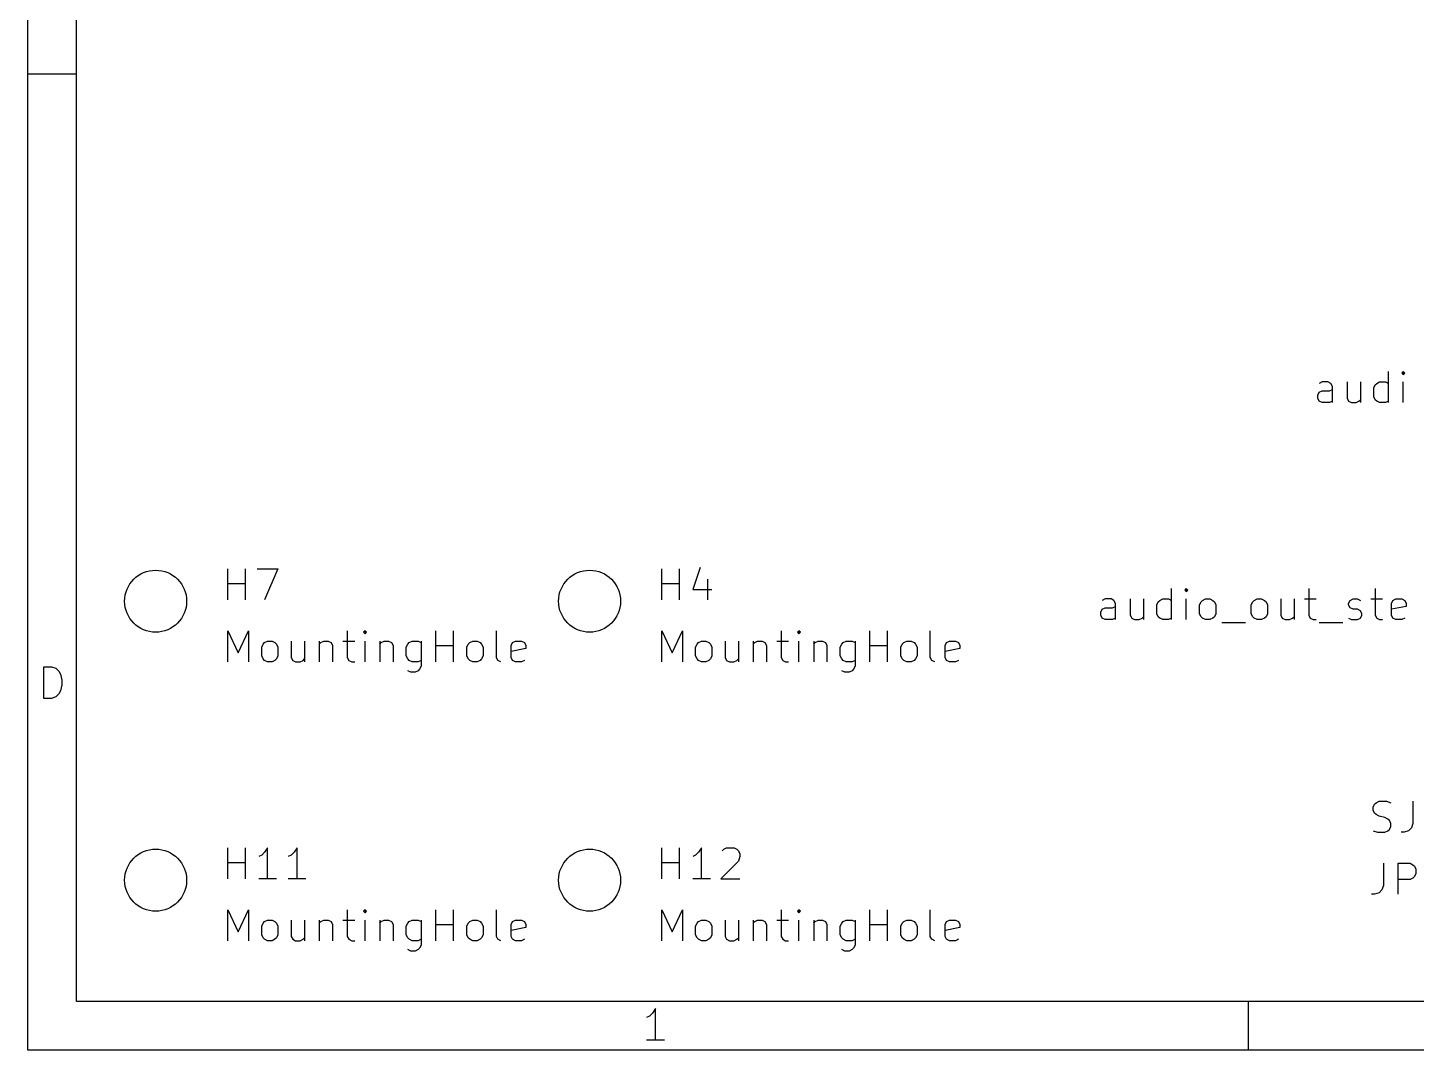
# Model space of a CAD drawing. Extents: x 0.4 to 11.3, y -7.9 to -0.4.
# Drawn here: x 0.394 to 2.633, y -7.874 to -6.225 of the extents above; entities that cross this region are included whole.
import ezdxf

# ---------------------------------------------------------------- set-up
doc = ezdxf.new("R2010")
doc.units = 0
doc.header["$MEASUREMENT"] = 0
for name, color, linetype in [('CYAN2', 4, 'CONTINUOUS'), ('GRAY1', 251, 'CONTINUOUS'), ('RED2', 1, 'CONTINUOUS')]:
    doc.layers.add(name, color=color, linetype=linetype)

msp = doc.modelspace()

# ---------------------------------------------------------------- linework, layer by layer
at = {"layer": 'CYAN2', "linetype": 'CONTINUOUS'}
for p, q in [((0.71628, -7.1478), (0.71628, -7.0978)), ((0.74485, -7.1478), (0.74485, -7.0978)), ((0.763902, -7.0978), (0.797232, -7.0978)), ((0.797232, -7.0978), (0.775807, -7.1478)), ((1.41628, -7.1478), (1.41628, -7.0978)), ((1.44485, -7.1478), (1.44485, -7.0978)), ((1.47819, -7.09543), (1.46628, -7.13114)), ((0.71628, -7.12161), (0.74485, -7.12161)), ((1.41628, -7.12161), (1.44485, -7.12161)), ((1.49009, -7.11447), (1.49009, -7.1478)), ((1.46628, -7.13114), (1.49723, -7.13114)), ((0.71628, -7.2478), (0.71628, -7.1978)), ((0.71628, -7.1978), (0.732949, -7.23352)), ((0.732949, -7.23352), (0.749614, -7.1978)), ((0.749614, -7.1978), (0.749614, -7.2478)), ((0.90913, -7.1978), (0.90913, -7.24066)), ((0.937701, -7.1978), (0.935323, -7.20019)), ((0.935323, -7.20019), (0.937701, -7.20257)), ((0.940083, -7.20019), (0.937701, -7.1978)), ((0.937701, -7.1978), (0.937701, -7.20257)), ((0.937701, -7.20257), (0.940083, -7.20019)), ((1.05198, -7.2478), (1.05198, -7.1978)), ((1.08056, -7.2478), (1.08056, -7.1978)), ((1.1496, -7.24066), (1.1496, -7.1978)), ((1.41628, -7.2478), (1.41628, -7.1978)), ((1.41628, -7.1978), (1.43295, -7.23352)), ((1.43295, -7.23352), (1.44961, -7.1978)), ((1.44961, -7.1978), (1.44961, -7.2478)), ((1.60913, -7.1978), (1.60913, -7.24066)), ((1.6377, -7.1978), (1.63532, -7.20019)), ((1.63532, -7.20019), (1.6377, -7.20257)), ((1.64008, -7.20019), (1.6377, -7.1978)), ((1.6377, -7.1978), (1.6377, -7.20257)), ((1.6377, -7.20257), (1.64008, -7.20019)), ((1.75198, -7.2478), (1.75198, -7.1978)), ((1.78056, -7.2478), (1.78056, -7.1978)), ((1.8496, -7.24066), (1.8496, -7.1978)), ((0.771043, -7.224), (0.773421, -7.21923)), ((0.771043, -7.23828), (0.771043, -7.224)), ((0.773421, -7.21923), (0.775803, -7.21685)), ((0.775803, -7.21685), (0.780567, -7.21447)), ((0.780567, -7.21447), (0.787709, -7.21447)), ((0.787709, -7.21447), (0.792469, -7.21685)), ((0.792469, -7.21685), (0.79485, -7.21923)), ((0.79485, -7.21923), (0.797232, -7.224)), ((0.797232, -7.224), (0.797232, -7.23828)), ((0.818657, -7.21447), (0.818657, -7.24066)), ((0.840087, -7.21447), (0.840087, -7.2478)), ((0.863894, -7.21447), (0.863894, -7.2478)), ((0.863894, -7.21923), (0.866276, -7.21685)), ((0.866276, -7.21685), (0.871039, -7.21447)), ((0.871039, -7.21447), (0.878181, -7.21447)), ((0.878181, -7.21447), (0.882941, -7.21685)), ((0.882941, -7.21685), (0.885323, -7.22161)), ((0.885323, -7.22161), (0.885323, -7.2478)), ((0.901988, -7.21447), (0.921035, -7.21447)), ((0.937701, -7.2478), (0.937701, -7.21447)), ((0.961512, -7.21447), (0.961512, -7.2478)), ((0.961512, -7.21923), (0.963894, -7.21685)), ((0.963894, -7.21685), (0.968657, -7.21447)), ((0.968657, -7.21447), (0.975799, -7.21447)), ((0.975799, -7.21447), (0.980559, -7.21685)), ((0.980559, -7.21685), (0.982941, -7.22161)), ((0.982941, -7.22161), (0.982941, -7.2478)), ((1.00437, -7.224), (1.00675, -7.21923)), ((1.00437, -7.23828), (1.00437, -7.224)), ((1.00675, -7.21923), (1.00913, -7.21685)), ((1.00913, -7.21685), (1.01389, -7.21447)), ((1.01389, -7.21447), (1.02342, -7.21447)), ((1.02342, -7.21447), (1.02818, -7.21685)), ((1.02818, -7.21447), (1.02818, -7.25495)), ((1.05198, -7.22161), (1.08056, -7.22161)), ((1.10199, -7.224), (1.10437, -7.21923)), ((1.10199, -7.23828), (1.10199, -7.224)), ((1.10437, -7.21923), (1.10675, -7.21685)), ((1.10675, -7.21685), (1.11151, -7.21447)), ((1.11151, -7.21447), (1.11865, -7.21447)), ((1.11865, -7.21447), (1.12341, -7.21685)), ((1.12341, -7.21685), (1.1258, -7.21923)), ((1.1258, -7.21923), (1.12818, -7.224)), ((1.12818, -7.224), (1.12818, -7.23828)), ((1.17341, -7.22161), (1.17579, -7.21685)), ((1.17341, -7.24066), (1.17341, -7.22161)), ((1.19722, -7.22637), (1.17341, -7.23114)), ((1.17579, -7.21685), (1.18056, -7.21447)), ((1.18056, -7.21447), (1.19008, -7.21447)), ((1.19008, -7.21447), (1.19484, -7.21685)), ((1.19484, -7.21685), (1.19722, -7.22161)), ((1.19722, -7.22161), (1.19722, -7.22637)), ((1.47104, -7.224), (1.47342, -7.21923)), ((1.47104, -7.23828), (1.47104, -7.224)), ((1.47342, -7.21923), (1.4758, -7.21685)), ((1.4758, -7.21685), (1.48057, -7.21447)), ((1.48057, -7.21447), (1.48771, -7.21447)), ((1.48771, -7.21447), (1.49247, -7.21685)), ((1.49247, -7.21685), (1.49485, -7.21923)), ((1.49485, -7.21923), (1.49723, -7.224)), ((1.49723, -7.224), (1.49723, -7.23828)), ((1.51866, -7.21447), (1.51866, -7.24066)), ((1.54009, -7.21447), (1.54009, -7.2478)), ((1.56389, -7.21447), (1.56389, -7.2478)), ((1.56389, -7.21923), (1.56628, -7.21685)), ((1.56628, -7.21685), (1.57104, -7.21447)), ((1.57104, -7.21447), (1.57818, -7.21447)), ((1.57818, -7.21447), (1.58294, -7.21685)), ((1.58294, -7.21685), (1.58532, -7.22161)), ((1.58532, -7.22161), (1.58532, -7.2478)), ((1.60199, -7.21447), (1.62104, -7.21447)), ((1.6377, -7.2478), (1.6377, -7.21447)), ((1.66151, -7.21447), (1.66151, -7.2478)), ((1.66151, -7.21923), (1.66389, -7.21685)), ((1.66389, -7.21685), (1.66866, -7.21447)), ((1.66866, -7.21447), (1.6758, -7.21447)), ((1.6758, -7.21447), (1.68056, -7.21685)), ((1.68056, -7.21685), (1.68294, -7.22161)), ((1.68294, -7.22161), (1.68294, -7.2478)), ((1.70437, -7.224), (1.70675, -7.21923)), ((1.70437, -7.23828), (1.70437, -7.224)), ((1.70675, -7.21923), (1.70913, -7.21685)), ((1.70913, -7.21685), (1.71389, -7.21447)), ((1.71389, -7.21447), (1.72342, -7.21447)), ((1.72342, -7.21447), (1.72818, -7.21685)), ((1.72818, -7.21447), (1.72818, -7.25495)), ((1.75198, -7.22161), (1.78056, -7.22161)), ((1.80199, -7.224), (1.80437, -7.21923)), ((1.80199, -7.23828), (1.80199, -7.224)), ((1.80437, -7.21923), (1.80675, -7.21685)), ((1.80675, -7.21685), (1.81151, -7.21447)), ((1.81151, -7.21447), (1.81865, -7.21447)), ((1.81865, -7.21447), (1.82341, -7.21685)), ((1.82341, -7.21685), (1.8258, -7.21923)), ((1.8258, -7.21923), (1.82818, -7.224)), ((1.82818, -7.224), (1.82818, -7.23828)), ((1.87341, -7.22161), (1.87579, -7.21685)), ((1.87341, -7.24066), (1.87341, -7.22161)), ((1.89722, -7.22637), (1.87341, -7.23114)), ((1.87579, -7.21685), (1.88056, -7.21447)), ((1.88056, -7.21447), (1.89008, -7.21447)), ((1.89008, -7.21447), (1.89484, -7.21685)), ((1.89484, -7.21685), (1.89722, -7.22161)), ((1.89722, -7.22161), (1.89722, -7.22637)), ((0.773421, -7.24304), (0.771043, -7.23828)), ((0.775803, -7.24543), (0.773421, -7.24304)), ((0.780567, -7.2478), (0.775803, -7.24543)), ((0.787709, -7.2478), (0.780567, -7.2478)), ((0.792469, -7.24543), (0.787709, -7.2478)), ((0.79485, -7.24304), (0.792469, -7.24543)), ((0.797232, -7.23828), (0.79485, -7.24304)), ((0.818657, -7.24066), (0.821039, -7.24543)), ((0.821039, -7.24543), (0.825803, -7.2478)), ((0.825803, -7.2478), (0.832945, -7.2478)), ((0.832945, -7.2478), (0.837705, -7.24543)), ((0.837705, -7.24543), (0.840087, -7.24304)), ((0.90913, -7.24066), (0.911512, -7.24543)), ((0.911512, -7.24543), (0.916276, -7.2478)), ((0.916276, -7.2478), (0.921035, -7.2478)), ((1.00675, -7.24304), (1.00437, -7.23828)), ((1.00913, -7.24543), (1.00675, -7.24304)), ((1.01389, -7.2478), (1.00913, -7.24543)), ((1.02342, -7.2478), (1.01389, -7.2478)), ((1.02818, -7.24543), (1.02342, -7.2478)), ((1.02818, -7.25495), (1.0258, -7.25971)), ((1.10437, -7.24304), (1.10199, -7.23828)), ((1.10675, -7.24543), (1.10437, -7.24304)), ((1.11151, -7.2478), (1.10675, -7.24543)), ((1.11865, -7.2478), (1.11151, -7.2478)), ((1.12341, -7.24543), (1.11865, -7.2478)), ((1.1258, -7.24304), (1.12341, -7.24543)), ((1.12818, -7.23828), (1.1258, -7.24304)), ((1.15198, -7.24543), (1.1496, -7.24066)), ((1.15675, -7.2478), (1.15198, -7.24543)), ((1.17579, -7.24543), (1.17341, -7.24066)), ((1.18056, -7.2478), (1.17579, -7.24543)), ((1.19008, -7.2478), (1.18056, -7.2478)), ((1.19484, -7.24543), (1.19008, -7.2478)), ((1.47342, -7.24304), (1.47104, -7.23828)), ((1.4758, -7.24543), (1.47342, -7.24304)), ((1.48057, -7.2478), (1.4758, -7.24543)), ((1.48771, -7.2478), (1.48057, -7.2478)), ((1.49247, -7.24543), (1.48771, -7.2478)), ((1.49485, -7.24304), (1.49247, -7.24543)), ((1.49723, -7.23828), (1.49485, -7.24304)), ((1.51866, -7.24066), (1.52104, -7.24543)), ((1.52104, -7.24543), (1.5258, -7.2478)), ((1.5258, -7.2478), (1.53294, -7.2478)), ((1.53294, -7.2478), (1.5377, -7.24543)), ((1.5377, -7.24543), (1.54009, -7.24304)), ((1.60913, -7.24066), (1.61151, -7.24543)), ((1.61151, -7.24543), (1.61628, -7.2478)), ((1.61628, -7.2478), (1.62104, -7.2478)), ((1.70675, -7.24304), (1.70437, -7.23828)), ((1.70913, -7.24543), (1.70675, -7.24304)), ((1.71389, -7.2478), (1.70913, -7.24543)), ((1.72342, -7.2478), (1.71389, -7.2478)), ((1.72818, -7.24543), (1.72342, -7.2478)), ((1.72818, -7.25495), (1.7258, -7.25971)), ((1.80437, -7.24304), (1.80199, -7.23828)), ((1.80675, -7.24543), (1.80437, -7.24304)), ((1.81151, -7.2478), (1.80675, -7.24543)), ((1.81865, -7.2478), (1.81151, -7.2478)), ((1.82341, -7.24543), (1.81865, -7.2478)), ((1.8258, -7.24304), (1.82341, -7.24543)), ((1.82818, -7.23828), (1.8258, -7.24304)), ((1.85198, -7.24543), (1.8496, -7.24066)), ((1.85675, -7.2478), (1.85198, -7.24543)), ((1.87579, -7.24543), (1.87341, -7.24066)), ((1.88056, -7.2478), (1.87579, -7.24543)), ((1.89008, -7.2478), (1.88056, -7.2478)), ((1.89484, -7.24543), (1.89008, -7.2478)), ((1.01151, -7.26447), (1.00675, -7.26209)), ((1.01865, -7.26447), (1.01151, -7.26447)), ((1.02342, -7.26209), (1.01865, -7.26447)), ((1.0258, -7.25971), (1.02342, -7.26209)), ((1.71151, -7.26447), (1.70675, -7.26209)), ((1.71865, -7.26447), (1.71151, -7.26447)), ((1.72342, -7.26209), (1.71865, -7.26447)), ((1.7258, -7.25971), (1.72342, -7.26209)), ((2.5639, -7.48233), (2.56628, -7.47757)), ((2.56628, -7.47757), (2.56866, -7.47519)), ((2.56866, -7.47519), (2.57343, -7.4728)), ((2.57343, -7.4728), (2.58533, -7.4728)), ((2.58533, -7.4728), (2.59247, -7.47519)), ((2.62819, -7.4728), (2.62819, -7.50852)), ((2.5639, -7.48709), (2.5639, -7.48233)), ((2.56628, -7.49185), (2.5639, -7.48709)), ((2.56866, -7.49423), (2.56628, -7.49185)), ((2.57343, -7.49661), (2.56866, -7.49423)), ((2.58295, -7.499), (2.57343, -7.49661)), ((2.58771, -7.50137), (2.58295, -7.499)), ((2.59009, -7.50376), (2.58771, -7.50137)), ((2.5639, -7.52043), (2.57104, -7.5228)), ((2.57104, -7.5228), (2.58295, -7.5228)), ((2.58295, -7.5228), (2.58771, -7.52043)), ((2.58771, -7.52043), (2.59009, -7.51804)), ((2.59247, -7.50852), (2.59009, -7.50376)), ((2.59009, -7.51804), (2.59247, -7.51328)), ((2.59247, -7.51328), (2.59247, -7.50852)), ((2.6139, -7.5228), (2.60914, -7.5228)), ((2.62104, -7.52043), (2.6139, -7.5228)), ((2.6258, -7.51566), (2.62104, -7.52043)), ((2.62819, -7.50852), (2.6258, -7.51566)), ((0.71628, -7.5978), (0.71628, -7.5478)), ((0.74485, -7.5978), (0.74485, -7.5478)), ((0.780567, -7.5478), (0.775807, -7.55495)), ((0.780567, -7.5978), (0.780567, -7.5478)), ((0.828185, -7.5478), (0.823425, -7.55495)), ((0.828185, -7.5978), (0.828185, -7.5478)), ((1.41628, -7.5978), (1.41628, -7.5478)), ((1.44485, -7.5978), (1.44485, -7.5478)), ((1.48057, -7.5478), (1.47581, -7.55495)), ((1.48057, -7.5978), (1.48057, -7.5478)), ((1.51628, -7.55019), (1.52104, -7.5478)), ((1.52104, -7.5478), (1.53295, -7.5478)), ((1.53295, -7.5478), (1.53771, -7.55019)), ((0.771043, -7.55971), (0.766283, -7.56209)), ((0.775807, -7.55495), (0.771043, -7.55971)), ((0.818661, -7.55971), (0.813902, -7.56209)), ((0.823425, -7.55495), (0.818661, -7.55971)), ((1.47104, -7.55971), (1.46628, -7.56209)), ((1.47581, -7.55495), (1.47104, -7.55971)), ((1.54009, -7.56923), (1.51152, -7.5978)), ((1.5139, -7.55257), (1.51628, -7.55019)), ((1.53771, -7.55019), (1.54009, -7.55257)), ((1.54009, -7.55257), (1.54247, -7.55733)), ((1.54247, -7.56209), (1.54009, -7.56923)), ((1.54247, -7.55733), (1.54247, -7.56209)), ((0.71628, -7.57161), (0.74485, -7.57161)), ((1.41628, -7.57161), (1.44485, -7.57161)), ((2.58057, -7.5728), (2.58057, -7.60852)), ((2.60437, -7.6228), (2.60437, -7.5728)), ((2.60437, -7.5728), (2.62342, -7.5728)), ((2.62342, -7.5728), (2.62819, -7.57519)), ((2.62819, -7.57519), (2.63057, -7.57757)), ((2.63057, -7.57757), (2.63294, -7.58233)), ((2.63294, -7.58947), (2.63057, -7.59423)), ((2.63294, -7.58233), (2.63294, -7.58947)), ((0.794854, -7.5978), (0.766283, -7.5978)), ((0.842472, -7.5978), (0.813902, -7.5978)), ((1.49485, -7.5978), (1.46628, -7.5978)), ((1.51152, -7.5978), (1.54247, -7.5978)), ((2.58057, -7.60852), (2.57819, -7.61566)), ((2.62342, -7.599), (2.60437, -7.599)), ((2.62819, -7.59661), (2.62342, -7.599)), ((2.63057, -7.59423), (2.62819, -7.59661)), ((2.56628, -7.6228), (2.56152, -7.6228)), ((2.57343, -7.62043), (2.56628, -7.6228)), ((2.57819, -7.61566), (2.57343, -7.62043)), ((0.71628, -7.6978), (0.71628, -7.6478)), ((0.71628, -7.6478), (0.732949, -7.68352)), ((0.732949, -7.68352), (0.749614, -7.6478)), ((0.749614, -7.6478), (0.749614, -7.6978)), ((0.90913, -7.6478), (0.90913, -7.69066)), ((0.937701, -7.6478), (0.935323, -7.65019)), ((0.935323, -7.65019), (0.937701, -7.65257)), ((0.940083, -7.65019), (0.937701, -7.6478)), ((0.937701, -7.6478), (0.937701, -7.65257)), ((0.937701, -7.65257), (0.940083, -7.65019)), ((1.05198, -7.6978), (1.05198, -7.6478)), ((1.08056, -7.6978), (1.08056, -7.6478)), ((1.1496, -7.69066), (1.1496, -7.6478)), ((1.41628, -7.6978), (1.41628, -7.6478)), ((1.41628, -7.6478), (1.43295, -7.68352)), ((1.43295, -7.68352), (1.44961, -7.6478)), ((1.44961, -7.6478), (1.44961, -7.6978)), ((1.60913, -7.6478), (1.60913, -7.69066)), ((1.6377, -7.6478), (1.63532, -7.65019)), ((1.63532, -7.65019), (1.6377, -7.65257)), ((1.64008, -7.65019), (1.6377, -7.6478)), ((1.6377, -7.6478), (1.6377, -7.65257)), ((1.6377, -7.65257), (1.64008, -7.65019)), ((1.75198, -7.6978), (1.75198, -7.6478)), ((1.78056, -7.6978), (1.78056, -7.6478)), ((1.8496, -7.69066), (1.8496, -7.6478)), ((0.771043, -7.674), (0.773421, -7.66923)), ((0.771043, -7.68828), (0.771043, -7.674)), ((0.773421, -7.66923), (0.775803, -7.66685)), ((0.775803, -7.66685), (0.780567, -7.66447)), ((0.780567, -7.66447), (0.787709, -7.66447)), ((0.787709, -7.66447), (0.792469, -7.66685)), ((0.792469, -7.66685), (0.79485, -7.66923)), ((0.79485, -7.66923), (0.797232, -7.674)), ((0.797232, -7.674), (0.797232, -7.68828)), ((0.818657, -7.66447), (0.818657, -7.69066)), ((0.840087, -7.66447), (0.840087, -7.6978)), ((0.863894, -7.66447), (0.863894, -7.6978)), ((0.863894, -7.66923), (0.866276, -7.66685)), ((0.866276, -7.66685), (0.871039, -7.66447)), ((0.871039, -7.66447), (0.878181, -7.66447)), ((0.878181, -7.66447), (0.882941, -7.66685)), ((0.882941, -7.66685), (0.885323, -7.67161)), ((0.885323, -7.67161), (0.885323, -7.6978)), ((0.901988, -7.66447), (0.921035, -7.66447)), ((0.937701, -7.6978), (0.937701, -7.66447)), ((0.961512, -7.66447), (0.961512, -7.6978)), ((0.961512, -7.66923), (0.963894, -7.66685)), ((0.963894, -7.66685), (0.968657, -7.66447)), ((0.968657, -7.66447), (0.975799, -7.66447)), ((0.975799, -7.66447), (0.980559, -7.66685)), ((0.980559, -7.66685), (0.982941, -7.67161)), ((0.982941, -7.67161), (0.982941, -7.6978)), ((1.00437, -7.674), (1.00675, -7.66923)), ((1.00437, -7.68828), (1.00437, -7.674)), ((1.00675, -7.66923), (1.00913, -7.66685)), ((1.00913, -7.66685), (1.01389, -7.66447)), ((1.01389, -7.66447), (1.02342, -7.66447)), ((1.02342, -7.66447), (1.02818, -7.66685)), ((1.02818, -7.66447), (1.02818, -7.70495)), ((1.05198, -7.67161), (1.08056, -7.67161)), ((1.10199, -7.674), (1.10437, -7.66923)), ((1.10199, -7.68828), (1.10199, -7.674)), ((1.10437, -7.66923), (1.10675, -7.66685)), ((1.10675, -7.66685), (1.11151, -7.66447)), ((1.11151, -7.66447), (1.11865, -7.66447)), ((1.11865, -7.66447), (1.12341, -7.66685)), ((1.12341, -7.66685), (1.1258, -7.66923)), ((1.1258, -7.66923), (1.12818, -7.674)), ((1.12818, -7.674), (1.12818, -7.68828)), ((1.17341, -7.67161), (1.17579, -7.66685)), ((1.17341, -7.69066), (1.17341, -7.67161)), ((1.19722, -7.67637), (1.17341, -7.68114)), ((1.17579, -7.66685), (1.18056, -7.66447)), ((1.18056, -7.66447), (1.19008, -7.66447)), ((1.19008, -7.66447), (1.19484, -7.66685)), ((1.19484, -7.66685), (1.19722, -7.67161)), ((1.19722, -7.67161), (1.19722, -7.67637)), ((1.47104, -7.674), (1.47342, -7.66923)), ((1.47104, -7.68828), (1.47104, -7.674)), ((1.47342, -7.66923), (1.4758, -7.66685)), ((1.4758, -7.66685), (1.48057, -7.66447)), ((1.48057, -7.66447), (1.48771, -7.66447)), ((1.48771, -7.66447), (1.49247, -7.66685)), ((1.49247, -7.66685), (1.49485, -7.66923)), ((1.49485, -7.66923), (1.49723, -7.674)), ((1.49723, -7.674), (1.49723, -7.68828)), ((1.51866, -7.66447), (1.51866, -7.69066)), ((1.54009, -7.66447), (1.54009, -7.6978)), ((1.56389, -7.66447), (1.56389, -7.6978)), ((1.56389, -7.66923), (1.56628, -7.66685)), ((1.56628, -7.66685), (1.57104, -7.66447)), ((1.57104, -7.66447), (1.57818, -7.66447)), ((1.57818, -7.66447), (1.58294, -7.66685)), ((1.58294, -7.66685), (1.58532, -7.67161)), ((1.58532, -7.67161), (1.58532, -7.6978)), ((1.60199, -7.66447), (1.62104, -7.66447)), ((1.6377, -7.6978), (1.6377, -7.66447)), ((1.66151, -7.66447), (1.66151, -7.6978)), ((1.66151, -7.66923), (1.66389, -7.66685)), ((1.66389, -7.66685), (1.66866, -7.66447)), ((1.66866, -7.66447), (1.6758, -7.66447)), ((1.6758, -7.66447), (1.68056, -7.66685)), ((1.68056, -7.66685), (1.68294, -7.67161)), ((1.68294, -7.67161), (1.68294, -7.6978)), ((1.70437, -7.674), (1.70675, -7.66923)), ((1.70437, -7.68828), (1.70437, -7.674)), ((1.70675, -7.66923), (1.70913, -7.66685)), ((1.70913, -7.66685), (1.71389, -7.66447)), ((1.71389, -7.66447), (1.72342, -7.66447)), ((1.72342, -7.66447), (1.72818, -7.66685)), ((1.72818, -7.66447), (1.72818, -7.70495)), ((1.75198, -7.67161), (1.78056, -7.67161)), ((1.80199, -7.674), (1.80437, -7.66923)), ((1.80199, -7.68828), (1.80199, -7.674)), ((1.80437, -7.66923), (1.80675, -7.66685)), ((1.80675, -7.66685), (1.81151, -7.66447)), ((1.81151, -7.66447), (1.81865, -7.66447)), ((1.81865, -7.66447), (1.82341, -7.66685)), ((1.82341, -7.66685), (1.8258, -7.66923)), ((1.8258, -7.66923), (1.82818, -7.674)), ((1.82818, -7.674), (1.82818, -7.68828)), ((1.87341, -7.67161), (1.87579, -7.66685)), ((1.87341, -7.69066), (1.87341, -7.67161)), ((1.89722, -7.67637), (1.87341, -7.68114)), ((1.87579, -7.66685), (1.88056, -7.66447)), ((1.88056, -7.66447), (1.89008, -7.66447)), ((1.89008, -7.66447), (1.89484, -7.66685)), ((1.89484, -7.66685), (1.89722, -7.67161)), ((1.89722, -7.67161), (1.89722, -7.67637)), ((0.773421, -7.69304), (0.771043, -7.68828)), ((0.775803, -7.69543), (0.773421, -7.69304)), ((0.780567, -7.6978), (0.775803, -7.69543)), ((0.787709, -7.6978), (0.780567, -7.6978)), ((0.792469, -7.69543), (0.787709, -7.6978)), ((0.79485, -7.69304), (0.792469, -7.69543)), ((0.797232, -7.68828), (0.79485, -7.69304)), ((0.818657, -7.69066), (0.821039, -7.69543)), ((0.821039, -7.69543), (0.825803, -7.6978)), ((0.825803, -7.6978), (0.832945, -7.6978)), ((0.832945, -7.6978), (0.837705, -7.69543)), ((0.837705, -7.69543), (0.840087, -7.69304)), ((0.90913, -7.69066), (0.911512, -7.69543)), ((0.911512, -7.69543), (0.916276, -7.6978)), ((0.916276, -7.6978), (0.921035, -7.6978)), ((1.00675, -7.69304), (1.00437, -7.68828)), ((1.00913, -7.69543), (1.00675, -7.69304)), ((1.01389, -7.6978), (1.00913, -7.69543)), ((1.02342, -7.6978), (1.01389, -7.6978)), ((1.02818, -7.69543), (1.02342, -7.6978)), ((1.10437, -7.69304), (1.10199, -7.68828)), ((1.10675, -7.69543), (1.10437, -7.69304)), ((1.11151, -7.6978), (1.10675, -7.69543)), ((1.11865, -7.6978), (1.11151, -7.6978)), ((1.12341, -7.69543), (1.11865, -7.6978)), ((1.1258, -7.69304), (1.12341, -7.69543)), ((1.12818, -7.68828), (1.1258, -7.69304)), ((1.15198, -7.69543), (1.1496, -7.69066)), ((1.15675, -7.6978), (1.15198, -7.69543)), ((1.17579, -7.69543), (1.17341, -7.69066)), ((1.18056, -7.6978), (1.17579, -7.69543)), ((1.19008, -7.6978), (1.18056, -7.6978)), ((1.19484, -7.69543), (1.19008, -7.6978)), ((1.47342, -7.69304), (1.47104, -7.68828)), ((1.4758, -7.69543), (1.47342, -7.69304)), ((1.48057, -7.6978), (1.4758, -7.69543)), ((1.48771, -7.6978), (1.48057, -7.6978)), ((1.49247, -7.69543), (1.48771, -7.6978)), ((1.49485, -7.69304), (1.49247, -7.69543)), ((1.49723, -7.68828), (1.49485, -7.69304)), ((1.51866, -7.69066), (1.52104, -7.69543)), ((1.52104, -7.69543), (1.5258, -7.6978)), ((1.5258, -7.6978), (1.53294, -7.6978)), ((1.53294, -7.6978), (1.5377, -7.69543)), ((1.5377, -7.69543), (1.54009, -7.69304)), ((1.60913, -7.69066), (1.61151, -7.69543)), ((1.61151, -7.69543), (1.61628, -7.6978)), ((1.61628, -7.6978), (1.62104, -7.6978)), ((1.70675, -7.69304), (1.70437, -7.68828)), ((1.70913, -7.69543), (1.70675, -7.69304)), ((1.71389, -7.6978), (1.70913, -7.69543)), ((1.72342, -7.6978), (1.71389, -7.6978)), ((1.72818, -7.69543), (1.72342, -7.6978)), ((1.80437, -7.69304), (1.80199, -7.68828)), ((1.80675, -7.69543), (1.80437, -7.69304)), ((1.81151, -7.6978), (1.80675, -7.69543)), ((1.81865, -7.6978), (1.81151, -7.6978)), ((1.82341, -7.69543), (1.81865, -7.6978)), ((1.8258, -7.69304), (1.82341, -7.69543)), ((1.82818, -7.68828), (1.8258, -7.69304)), ((1.85198, -7.69543), (1.8496, -7.69066)), ((1.85675, -7.6978), (1.85198, -7.69543)), ((1.87579, -7.69543), (1.87341, -7.69066)), ((1.88056, -7.6978), (1.87579, -7.69543)), ((1.89008, -7.6978), (1.88056, -7.6978)), ((1.89484, -7.69543), (1.89008, -7.6978)), ((1.01151, -7.71447), (1.00675, -7.71209)), ((1.01865, -7.71447), (1.01151, -7.71447)), ((1.02342, -7.71209), (1.01865, -7.71447)), ((1.0258, -7.70971), (1.02342, -7.71209)), ((1.02818, -7.70495), (1.0258, -7.70971)), ((1.71151, -7.71447), (1.70675, -7.71209)), ((1.71865, -7.71447), (1.71151, -7.71447)), ((1.72342, -7.71209), (1.71865, -7.71447)), ((1.7258, -7.70971), (1.72342, -7.71209)), ((1.72818, -7.70495), (1.7258, -7.70971))]:
    msp.add_line(p, q, dxfattribs=at)
at = {"layer": 'GRAY1', "linetype": 'CONTINUOUS'}
for p, q in [((2.58875, -6.8298), (2.58875, -6.7798)), ((2.61256, -6.7798), (2.61018, -6.78218)), ((2.61018, -6.78218), (2.61256, -6.78456)), ((2.61494, -6.78218), (2.61256, -6.7798)), ((2.61256, -6.7798), (2.61256, -6.78456)), ((2.61256, -6.78456), (2.61494, -6.78218)), ((2.48161, -6.79647), (2.47685, -6.79885)), ((2.49113, -6.79647), (2.48161, -6.79647)), ((2.49589, -6.79885), (2.49113, -6.79647)), ((2.49352, -6.81075), (2.49828, -6.80837)), ((2.49828, -6.80361), (2.49589, -6.79885)), ((2.49828, -6.8298), (2.49828, -6.80361)), ((2.52208, -6.79647), (2.52208, -6.82266)), ((2.54351, -6.79647), (2.54351, -6.8298)), ((2.56494, -6.80599), (2.56732, -6.80123)), ((2.56494, -6.82028), (2.56494, -6.80599)), ((2.56732, -6.80123), (2.5697, -6.79885)), ((2.5697, -6.79885), (2.57446, -6.79647)), ((2.57446, -6.79647), (2.58399, -6.79647)), ((2.58399, -6.79647), (2.58875, -6.79885)), ((2.61256, -6.8298), (2.61256, -6.79647)), ((2.47447, -6.81789), (2.47685, -6.81313)), ((2.47447, -6.82266), (2.47447, -6.81789)), ((2.47685, -6.82742), (2.47447, -6.82266)), ((2.47685, -6.81313), (2.48161, -6.81075)), ((2.48161, -6.8298), (2.47685, -6.82742)), ((2.48161, -6.81075), (2.49352, -6.81075)), ((2.49352, -6.8298), (2.48161, -6.8298)), ((2.49828, -6.82742), (2.49352, -6.8298)), ((2.52208, -6.82266), (2.52446, -6.82742)), ((2.52446, -6.82742), (2.52923, -6.8298)), ((2.52923, -6.8298), (2.53637, -6.8298)), ((2.53637, -6.8298), (2.54113, -6.82742)), ((2.54113, -6.82742), (2.54351, -6.82504)), ((2.56732, -6.82504), (2.56494, -6.82028)), ((2.5697, -6.82742), (2.56732, -6.82504)), ((2.57446, -6.8298), (2.5697, -6.82742)), ((2.58399, -6.8298), (2.57446, -6.8298)), ((2.58875, -6.82742), (2.58399, -6.8298)), ((2.23875, -7.1798), (2.23875, -7.1298)), ((2.26256, -7.1298), (2.26018, -7.13218)), ((2.26018, -7.13218), (2.26256, -7.13456)), ((2.26494, -7.13218), (2.26256, -7.1298)), ((2.26256, -7.1298), (2.26256, -7.13456)), ((2.26256, -7.13456), (2.26494, -7.13218)), ((2.46017, -7.1298), (2.46017, -7.17266)), ((2.56731, -7.1298), (2.56731, -7.17266)), ((2.12447, -7.16789), (2.12685, -7.16313)), ((2.13161, -7.14647), (2.12685, -7.14885)), ((2.12685, -7.16313), (2.13161, -7.16075)), ((2.14114, -7.14647), (2.13161, -7.14647)), ((2.13161, -7.16075), (2.14352, -7.16075)), ((2.1459, -7.14885), (2.14114, -7.14647)), ((2.14352, -7.16075), (2.14828, -7.15837)), ((2.14828, -7.15361), (2.1459, -7.14885)), ((2.14828, -7.1798), (2.14828, -7.15361)), ((2.17209, -7.14647), (2.17209, -7.17266)), ((2.19352, -7.14647), (2.19352, -7.1798)), ((2.21494, -7.15599), (2.21732, -7.15123)), ((2.21494, -7.17028), (2.21494, -7.15599)), ((2.21732, -7.15123), (2.2197, -7.14885)), ((2.2197, -7.14885), (2.22447, -7.14647)), ((2.22447, -7.14647), (2.23399, -7.14647)), ((2.23399, -7.14647), (2.23875, -7.14885)), ((2.26256, -7.1798), (2.26256, -7.14647)), ((2.28399, -7.15599), (2.28637, -7.15123)), ((2.28399, -7.17028), (2.28399, -7.15599)), ((2.28637, -7.15123), (2.28875, -7.14885)), ((2.28875, -7.14885), (2.29352, -7.14647)), ((2.29352, -7.14647), (2.30066, -7.14647)), ((2.30066, -7.14647), (2.30542, -7.14885)), ((2.30542, -7.14885), (2.3078, -7.15123)), ((2.3078, -7.15123), (2.31018, -7.15599)), ((2.31018, -7.15599), (2.31018, -7.17028)), ((2.36732, -7.15599), (2.3697, -7.15123)), ((2.36732, -7.17028), (2.36732, -7.15599)), ((2.3697, -7.15123), (2.37208, -7.14885)), ((2.37208, -7.14885), (2.37685, -7.14647)), ((2.37685, -7.14647), (2.38399, -7.14647)), ((2.38399, -7.14647), (2.38875, -7.14885)), ((2.38875, -7.14885), (2.39113, -7.15123)), ((2.39113, -7.15123), (2.39351, -7.15599)), ((2.39351, -7.15599), (2.39351, -7.17028)), ((2.41494, -7.14647), (2.41494, -7.17266)), ((2.43637, -7.14647), (2.43637, -7.1798)), ((2.45303, -7.14647), (2.47208, -7.14647)), ((2.52446, -7.15361), (2.52684, -7.14885)), ((2.52446, -7.15599), (2.52446, -7.15361)), ((2.52684, -7.16075), (2.52446, -7.15599)), ((2.52684, -7.14885), (2.5316, -7.14647)), ((2.5316, -7.16313), (2.52684, -7.16075)), ((2.5316, -7.14647), (2.53874, -7.14647)), ((2.53874, -7.16313), (2.5316, -7.16313)), ((2.53874, -7.14647), (2.54351, -7.14885)), ((2.54351, -7.16552), (2.53874, -7.16313)), ((2.54589, -7.17028), (2.54351, -7.16552)), ((2.56017, -7.14647), (2.57922, -7.14647)), ((2.59351, -7.15361), (2.59589, -7.14885)), ((2.59351, -7.17266), (2.59351, -7.15361)), ((2.61731, -7.15837), (2.59351, -7.16313)), ((2.59589, -7.14885), (2.60065, -7.14647)), ((2.60065, -7.14647), (2.61017, -7.14647)), ((2.61017, -7.14647), (2.61493, -7.14885)), ((2.61493, -7.14885), (2.61731, -7.15361)), ((2.61731, -7.15361), (2.61731, -7.15837)), ((2.12447, -7.17266), (2.12447, -7.16789)), ((2.12685, -7.17742), (2.12447, -7.17266)), ((2.13161, -7.1798), (2.12685, -7.17742)), ((2.14352, -7.1798), (2.13161, -7.1798)), ((2.14828, -7.17742), (2.14352, -7.1798)), ((2.17209, -7.17266), (2.17447, -7.17742)), ((2.17447, -7.17742), (2.17923, -7.1798)), ((2.17923, -7.1798), (2.18637, -7.1798)), ((2.18637, -7.1798), (2.19113, -7.17742)), ((2.19113, -7.17742), (2.19352, -7.17504)), ((2.21732, -7.17504), (2.21494, -7.17028)), ((2.2197, -7.17742), (2.21732, -7.17504)), ((2.22447, -7.1798), (2.2197, -7.17742)), ((2.23399, -7.1798), (2.22447, -7.1798)), ((2.23875, -7.17742), (2.23399, -7.1798)), ((2.28637, -7.17504), (2.28399, -7.17028)), ((2.28875, -7.17742), (2.28637, -7.17504)), ((2.29352, -7.1798), (2.28875, -7.17742)), ((2.30066, -7.1798), (2.29352, -7.1798)), ((2.30542, -7.17742), (2.30066, -7.1798)), ((2.3078, -7.17504), (2.30542, -7.17742)), ((2.31018, -7.17028), (2.3078, -7.17504)), ((2.3197, -7.18456), (2.3578, -7.18456)), ((2.3697, -7.17504), (2.36732, -7.17028)), ((2.37208, -7.17742), (2.3697, -7.17504)), ((2.37685, -7.1798), (2.37208, -7.17742)), ((2.38399, -7.1798), (2.37685, -7.1798)), ((2.38875, -7.17742), (2.38399, -7.1798)), ((2.39113, -7.17504), (2.38875, -7.17742)), ((2.39351, -7.17028), (2.39113, -7.17504)), ((2.41494, -7.17266), (2.41732, -7.17742)), ((2.41732, -7.17742), (2.42208, -7.1798)), ((2.42208, -7.1798), (2.42922, -7.1798)), ((2.42922, -7.1798), (2.43398, -7.17742)), ((2.43398, -7.17742), (2.43637, -7.17504)), ((2.46017, -7.17266), (2.46256, -7.17742)), ((2.46256, -7.17742), (2.46732, -7.1798)), ((2.46732, -7.1798), (2.47208, -7.1798)), ((2.47684, -7.18456), (2.51494, -7.18456)), ((2.52446, -7.17742), (2.52922, -7.1798)), ((2.52922, -7.1798), (2.53874, -7.1798)), ((2.53874, -7.1798), (2.54351, -7.17742)), ((2.54351, -7.17742), (2.54589, -7.17266)), ((2.54589, -7.17266), (2.54589, -7.17028)), ((2.56731, -7.17266), (2.5697, -7.17742)), ((2.5697, -7.17742), (2.57446, -7.1798)), ((2.57446, -7.1798), (2.57922, -7.1798)), ((2.59589, -7.17742), (2.59351, -7.17266)), ((2.60065, -7.1798), (2.59589, -7.17742)), ((2.61017, -7.1798), (2.60065, -7.1798)), ((2.61493, -7.17742), (2.61017, -7.1798))]:
    msp.add_line(p, q, dxfattribs=at)
at = {"layer": 'RED2', "linetype": 'CONTINUOUS'}
for p, q in [((0.393701, -7.8743), (0.393701, -0.393701)), ((0.472441, -7.79556), (0.472441, -0.472441)), ((0.393701, -6.29921), (0.472441, -6.29921)), ((0.419665, -7.30684), (0.419665, -7.25566)), ((0.419665, -7.25566), (0.43185, -7.25566)), ((0.43185, -7.25566), (0.439161, -7.25809)), ((0.439161, -7.25809), (0.444035, -7.26297)), ((0.444035, -7.26297), (0.446472, -7.26784)), ((0.446472, -7.26784), (0.448909, -7.27759)), ((0.448909, -7.27759), (0.448909, -7.2849)), ((0.444035, -7.29952), (0.439161, -7.3044)), ((0.446472, -7.29465), (0.444035, -7.29952)), ((0.448909, -7.2849), (0.446472, -7.29465)), ((0.43185, -7.30684), (0.419665, -7.30684)), ((0.439161, -7.3044), (0.43185, -7.30684)), ((11.2206, -7.79556), (0.472441, -7.79556)), ((1.40133, -7.81443), (1.39646, -7.81931)), ((1.4062, -7.80712), (1.40133, -7.81443)), ((1.4062, -7.8583), (1.4062, -7.80712)), ((2.3622, -7.79556), (2.3622, -7.8743)), ((1.39646, -7.81931), (1.39158, -7.82174)), ((1.42083, -7.8583), (1.39158, -7.8583)), ((11.2993, -7.8743), (0.393701, -7.8743))]:
    msp.add_line(p, q, dxfattribs=at)
at = {"layer": 'RED2'}
for centre in [(0.6, -7.15), (1.3, -7.15), (0.6, -7.6), (1.3, -7.6)]:
    msp.add_circle(centre, 0.05, dxfattribs=at)

doc.saveas('drawing.dxf')
